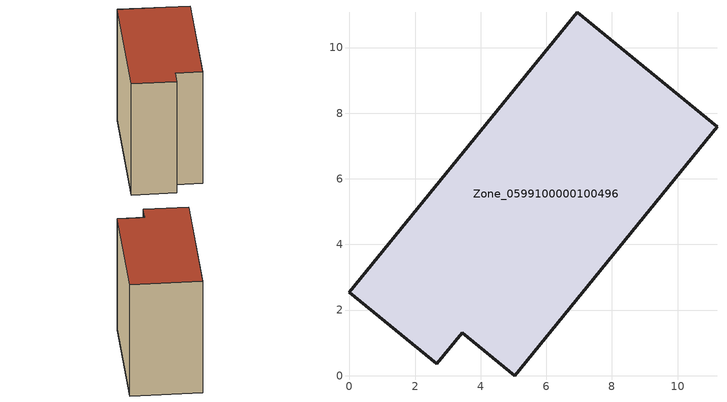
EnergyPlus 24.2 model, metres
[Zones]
Zone_0599100000100496
 floor ground (C_G): 3.44,1.31 2.65,0.36 0,2.55 6.95,11.07 11.2,7.58 5.03,0 z0
 wall outside (C_F): 6.95,11.07 0,2.55 2.65,0.36 3.44,1.31 5.03,0 11.2,7.58 6.95,11.07 z0:9.78
 roof outside (C_R): 5.03,0 11.2,7.58 6.95,11.07 0,2.55 2.65,0.36 3.44,1.31 z9.78
[BUILDING]
Pand.0599100000100496: North Axis=0; Terrain=City; Loads Convergence Tolerance Value=0.04; Temperature Convergence Tolerance Value=0.4; Solar Distribution=FullExterior; Maximum Number of Warmup Days=25; Minimum Number of Warmup Days=1
[Site:Location]
Rotterdam.The.Hague.AP_ZH_NLD Design_Conditions: Latitude=51.96; Longitude=4.45; Time Zone=1; Elevation=-4.5
[SITE:GROUNDTEMPERATURE:BUILDINGSURFACE]
18, 18, 18, 18, 18, 18, 18, 18, 18, 18, 18, 18
[MATERIAL] Thermal Absorptance=0.9; Solar Absorptance=0.7; Visible Absorptance=0.7
Name | Roughness | Thickness | Conductivity | Density | Specific Heat
G.TC.1946 | MediumSmooth | 0.15 | 1 | 540 | 1210
F.TC.1946 | Rough | 0.3 | 0.857143 | 1920 | 840
R.TC.1946 | MediumRough | 0.2 | 0.909091 | 1500 | 1000
[CONSTRUCTION]
C_G: G.TC.1946
C_F: F.TC.1946
C_R: R.TC.1946
[ZONE]
Zone_0599100000100496: Type=1; Multiplier=1; Ceiling Height=Autocalculate; Volume=Autocalculate; Floor Area=autocalculate; Part of Total Floor Area=Yes
[ZONEINFILTRATION:DESIGNFLOWRATE]
Infil_Zone_0599100000100496: Zone or ZoneList or Space or SpaceList=Zone_0599100000100496; Schedule=AlwaysOn; Design Flow Rate Calculation Method=Flow/Area; Flow Rate per Floor Area=0.003; Constant Term Coefficient=1; Temperature Term Coefficient=0; Velocity Term Coefficient=0; Velocity Squared Term Coefficient=0
[HVACTEMPLATE:ZONE:IDEALLOADSAIRSYSTEM]
Zone_0599100000100496: Maximum Heating Supply Air Temperature=50; Minimum Cooling Supply Air Temperature=13; Maximum Heating Supply Air Humidity Ratio=0.0156; Minimum Cooling Supply Air Humidity Ratio=0.0077; Heating Limit=NoLimit; Cooling Limit=NoLimit; Dehumidification Control Type=ConstantSensibleHeatRatio; Cooling Sensible Heat Ratio=0.7; Dehumidification Setpoint=60; Humidification Control Type=None; Humidification Setpoint=30; Outdoor Air Method=None; Outdoor Air Flow Rate per Person=0.00944; Outdoor Air Flow Rate per Zone Floor Area=0; Outdoor Air Flow Rate per Zone=0; Demand Controlled Ventilation Type=None; Outdoor Air Economizer Type=NoEconomizer; Heat Recovery Type=None; Sensible Heat Recovery Effectiveness=0.7; Latent Heat Recovery Effectiveness=0.65
[ZONECONTROL:THERMOSTAT]
ThermostatControl_Zone_0599100000100496: Zone or ZoneList=Zone_0599100000100496; Control Type Schedule=DualSetpointControlType; Control 1=Thermostat_Zone_0599100000100496; Temperature Difference Between Cutout And Setpoint=0
[THERMOSTATSETPOINT:DUALSETPOINT]
Thermostat_Zone_0599100000100496: Heating Setpoint Temperature Schedule=HeatingSetpoint_Zone_0599100000100496; Cooling Setpoint Temperature Schedule=CoolingSetpoint_Zone_0599100000100496
[SCHEDULE:COMPACT]
HeatingSetpoint_Zone_0599100000100496: Through: 12/31, For: AllDays, Until: 24:00, 21
CoolingSetpoint_Zone_0599100000100496: Through: 12/31, For: AllDays, Until: 24:00, 24
DualSetpointControlType: Through: 12/31, For: AllDays, Until: 24:00, 4
AlwaysOn: Through: 12/31, For: AllDays, Until: 24:00, 1
